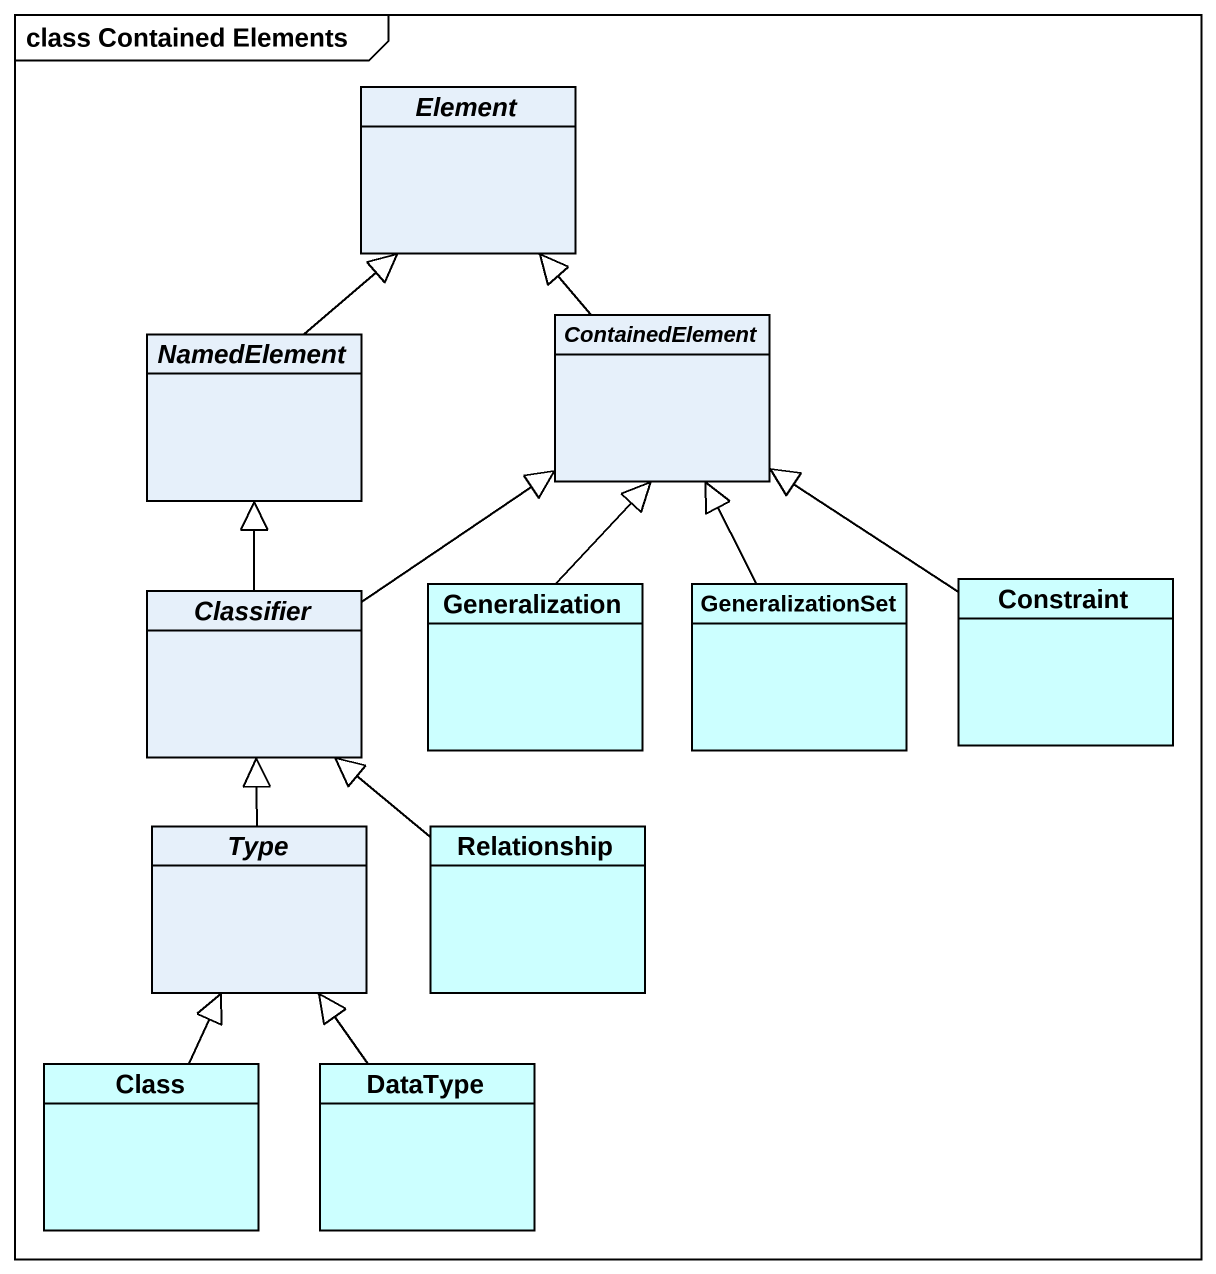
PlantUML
@startuml
mainframe class Contained Elements
hide circle
hide empty members
abstract class Element
abstract class ContainedElement
abstract class NamedElement
abstract class Classifier
class Generalization #CCFFFF
class GeneralizationSet #CCFFFF
class Constraint #CCFFFF
abstract class Type
class Relationship #CCFFFF
class "Class" as Class_ #CCFFFF
class DataType #CCFFFF
ContainedElement -up-|> Element
NamedElement -up-|> Element
Classifier -up-|> ContainedElement
Classifier -up-|> NamedElement
Generalization -up-|> ContainedElement
GeneralizationSet -up-|> ContainedElement
Constraint -up-|> ContainedElement
Type -up-|> Classifier
Relationship -up-|> Classifier
Class_ -up-|> Type
DataType -up-|> Type
@enduml
